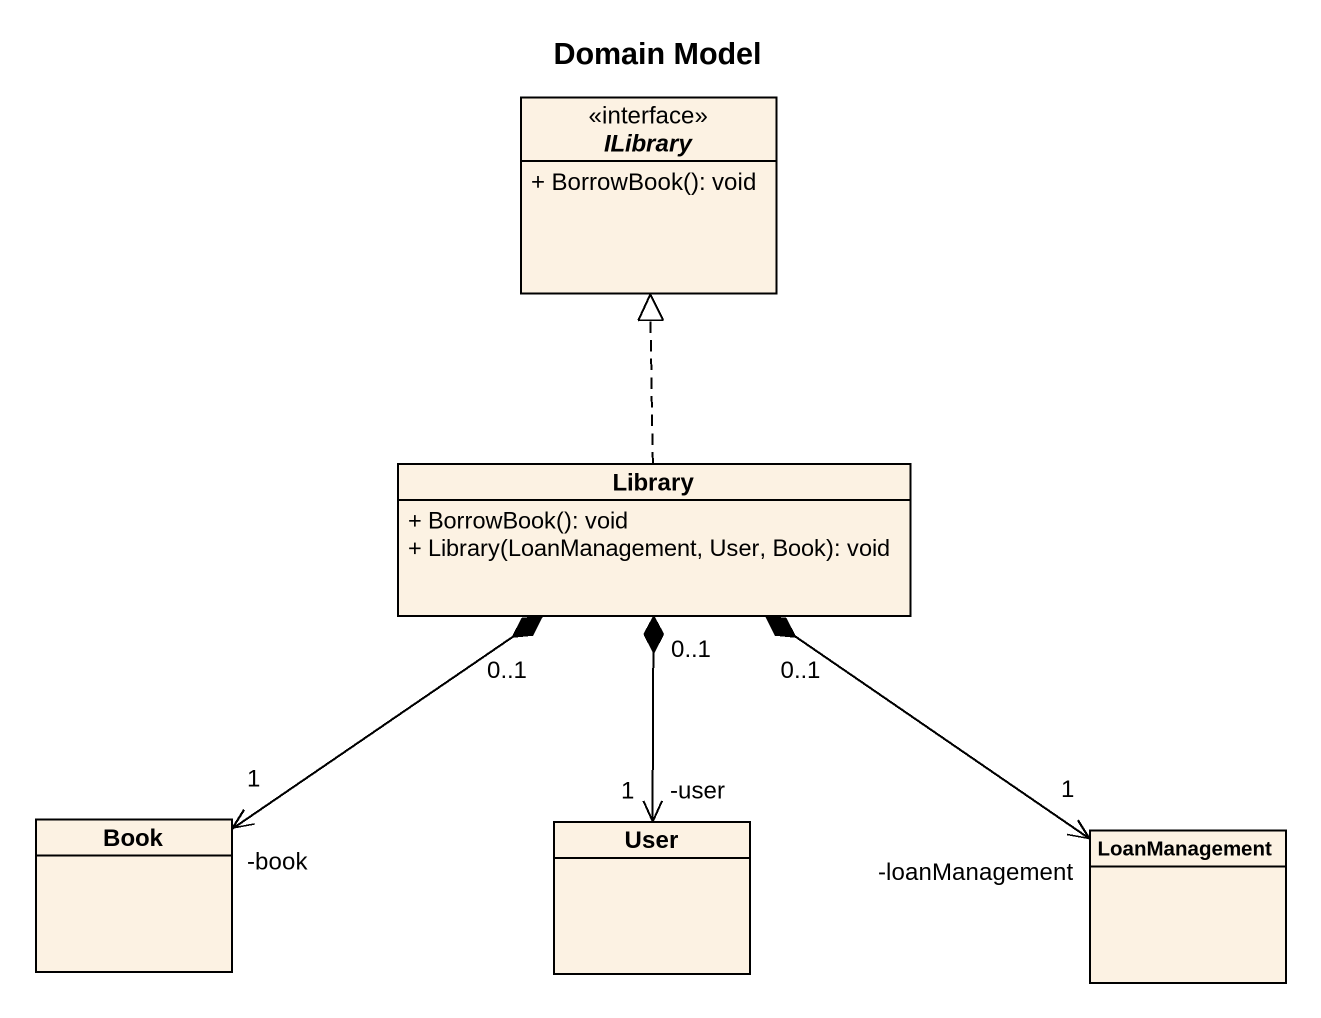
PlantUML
@startuml
title Domain Model
hide circle
hide empty members
skinparam classAttributeIconSize 0
interface ILibrary <<interface>> {
  + BorrowBook(): void
}
class Library {
  + BorrowBook(): void
  + Library(LoanManagement, User, Book): void
}
class Book
class User
class LoanManagement
Library .up.|> ILibrary
Book "-book\n1" <-up-* "0..1" Library
User "-user\n1" <-up-* "0..1" Library
LoanManagement "-loanManagement\n1" <-up-* "0..1" Library
@enduml
